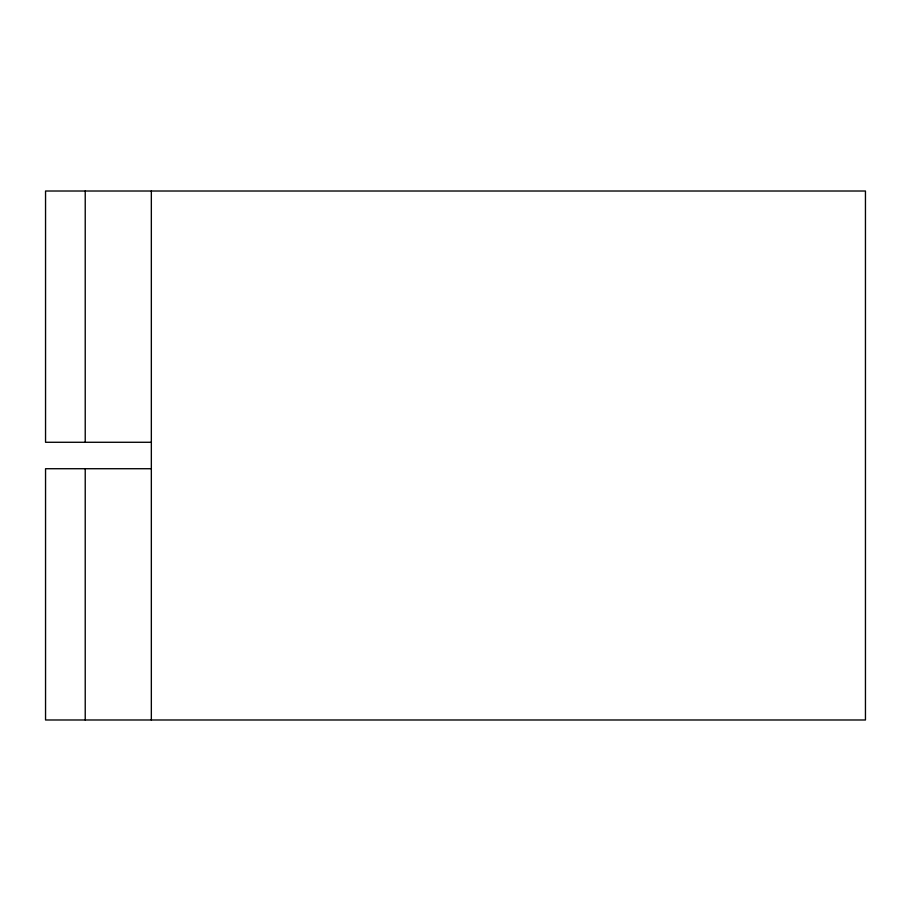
<?xml version="1.0" encoding="UTF-8"?>
<svg xmlns="http://www.w3.org/2000/svg" width="911" height="911" viewBox="0 0 911 911"><rect width="100%" height="100%" fill="white"/><g stroke="black" fill="none" stroke-linecap="round" stroke-linejoin="round"><path stroke-width="1.37" d="M151.34 442.279L45.55 442.279L45.55 191.014L865.45 191.014L865.45 719.986L45.55 719.986L45.55 468.721L151.34 468.721M151.34 191.014L151.34 719.986M85.224 191.014L85.224 442.279M85.224 468.721L85.224 719.986"/></g></svg>
